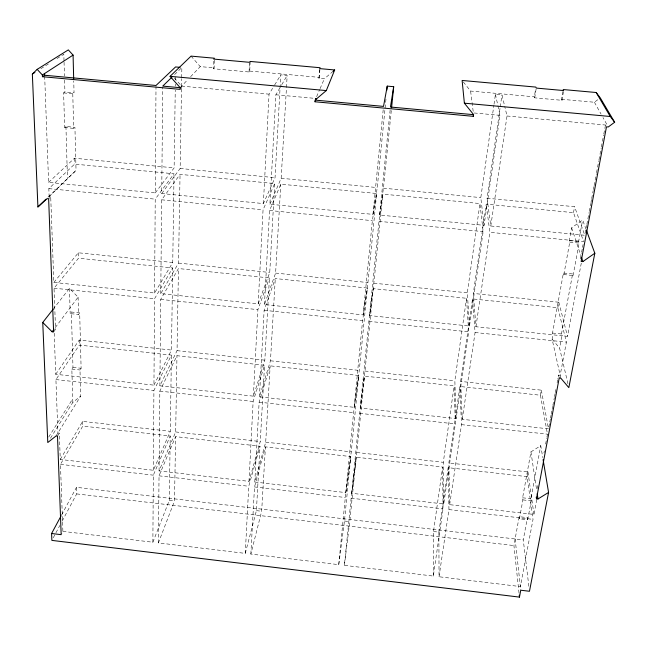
<?xml version="1.0" encoding="UTF-8"?>
<svg xmlns="http://www.w3.org/2000/svg" width="647" height="647" viewBox="0 0 647 647"><rect width="100%" height="100%" fill="white"/><g stroke="black" fill="none" stroke-linecap="round" stroke-linejoin="round"><path stroke-width="0.49" stroke-dasharray="3.23 2.43" d="M433.328 576.073L433.498 531.51L442.637 467.029L356.287 457.203L351.143 498.198L344.398 565.349L433.328 576.073L443.049 508.89L442.637 467.029M62.896 531.381L152.87 542.235L153.331 475.165L170.234 436.021L82.784 426.066L60.462 464.352L62.896 531.381L61.602 533.848M153.363 470.264L153.913 390.456L171.406 355.106L79.346 345.102L55.917 379.571L57.898 432.997L59.322 433.158L60.276 459.451L153.363 470.264L170.298 431.331L171.406 355.106M54.194 333.205L55.723 374.273L153.946 385.151L154.544 298.752L172.668 267.947L78.497 258.226L54.041 288.174L55.545 329.363L54.097 331.296M154.584 293.01L155.223 199.163L174.035 173.784L74.607 164.103L48.84 188.625L49.14 196.615L50.717 196.769L53.838 282.432L154.584 293.01L172.749 262.496L174.035 173.784M44.675 76.257L48.606 182.389L155.264 192.911L156 86.496M158.394 542.906L159.033 475.828L175.596 436.636L260.005 446.244L256.406 510.637L245.27 553.387L158.394 542.906L174.504 500.98L175.596 436.636M159.073 470.927L159.833 391.111L176.971 355.713L264.542 365.24L260.272 441.545L248.998 481.36L159.073 470.927L175.677 431.937L176.971 355.713M159.89 385.814L160.707 299.407L178.451 268.545L269.435 277.935L264.825 360.177L253.406 396.166L159.89 385.814L177.052 350.658L178.451 268.545M160.763 293.657L161.661 199.802L180.044 174.367L274.716 183.578L269.742 272.476L258.185 303.88L160.763 293.657L178.54 263.094L180.044 174.367M286.459 87.531L287.171 75.432L280.806 74.858L275.048 177.674L263.378 203.57L161.718 193.542L162.737 87.119M152.87 542.235L169.304 500.366L170.234 436.021M153.946 385.151L171.479 350.059L172.668 267.947M155.264 192.911L174.124 167.888L175.248 90.159M175.305 86.124L175.337 84.102M175.394 80.066L175.45 76.031M161.718 193.542L180.149 168.471L181.67 78.619M181.686 77.608L181.864 67.514L174.067 75.092M174.269 77.858L181.605 86.108L181.572 87.822L180.109 89.359M250.163 61.433L249.742 71.081L249.071 71.987L213.356 68.752L213.639 59.079M213.356 68.752L214.157 67.862L214.416 59.184M249.071 71.987L249.491 62.306M245.27 553.387L248.747 486.269L260.005 446.244M248.998 481.36L253.131 401.48L264.542 365.24M253.406 396.166L257.886 309.638L269.435 277.935M258.185 303.88L263.054 209.838L274.716 183.578M263.378 203.57L269.039 94.155L274.158 85.768M250.85 554.058L254.514 486.94L265.432 446.859L350.803 456.58L344.463 521.013L338.753 564.661L250.85 554.058L261.663 511.251L265.432 446.859M254.781 482.031L259.132 402.143L270.171 365.846L358.778 375.486L351.264 451.873L345.789 492.602L254.781 482.031L265.707 442.16L270.171 365.846M259.423 396.837L264.138 310.293L275.282 278.542L367.383 288.052L359.279 370.416L354.119 407.319L259.423 396.837L270.47 360.791L275.282 278.542M264.453 304.535L269.573 210.485L280.806 184.177L376.683 193.502L367.925 282.577L363.145 314.895L264.453 304.535L275.606 273.083L280.806 184.177M385.968 99.177L377.266 187.581L372.971 214.383L269.92 204.217L275.881 94.777L281.283 85.525M269.92 204.217L281.154 178.265L286.403 88.542M333.197 71.227L324.333 78.797L319.003 78.319L319.691 68.614M319.003 78.319L320.111 67.717M338.753 564.661L345.312 497.511L350.803 456.58M345.789 492.602L353.602 412.64L358.778 375.486M354.119 407.319L362.587 320.661L367.383 288.052M363.145 314.895L372.357 220.667L376.683 193.502M372.971 214.383L383.42 107.394M351.636 493.281L359.675 413.312L364.479 376.101L454.137 385.855L455.342 423.939L443.761 503.981L351.636 493.281L356.764 452.496L364.479 376.101M360.209 407.998L368.919 321.333L373.303 288.659L466.536 298.291L468.663 331.838L456.111 418.617L360.209 407.998L364.989 371.038L373.303 288.659M369.494 315.558L378.964 221.323L382.846 194.108L479.961 203.554L483.155 231.642L469.496 326.056L369.494 315.558L373.853 283.192L382.846 194.108M497.915 105.776L499.985 115.344L484.069 225.342L379.595 215.039L390.351 108.033M344.398 565.349L349.784 521.644L356.287 457.203M379.595 215.039L383.445 188.18L391.362 109.812M443.761 503.981L443.3 462.322L454.137 385.855M456.111 418.617L454.849 380.784L466.536 298.291M469.496 326.056L467.312 292.808L479.961 203.554M484.069 225.342L480.802 197.618L493.887 105.21M494.025 104.216L495.432 94.284L501.967 94.874L504.498 105.437M438.876 532.141L448.185 467.668L527.111 476.645L533.023 519.371L520.358 586.57L439.046 576.76L438.876 532.141L433.498 531.51M536.751 499.573L533.945 514.446L449.681 504.668L448.864 462.953L459.896 386.477L540.431 395.236L547.483 434.177L546.925 437.137M548.478 428.848L462.273 419.305L460.632 381.406L472.528 298.906L557.827 307.713L566.408 342.126L560.165 375.268L558.563 375.098L557.835 379.005M581.289 263.135L567.5 336.343L475.933 326.735L473.321 293.431L486.204 204.161L573.501 212.661L583.618 241.59L489.86 232.305L486.204 204.161M487.062 198.225L574.585 206.708L584.799 235.282L490.79 226.005L487.062 198.225L500.107 107.79M500.252 106.804L501.967 94.874M439.046 576.76L448.953 509.577L448.185 467.668M449.681 504.668L461.489 424.626L459.896 386.477M462.273 419.305L475.076 332.509L472.528 298.906M475.933 326.735L489.86 232.305M490.79 226.005L507.022 115.991L504.725 106.391M563.488 91.518L562 100.309L534.721 97.834L534.357 96.824L535.587 89.043M534.721 97.834L536.104 89.06M562 100.309L561.539 99.282L562.85 91.494M540.431 395.236L541.345 390.157L460.632 381.406M573.501 212.661L574.585 206.708M519.031 593.145L513.936 545.567L519.185 516.67L527.402 517.624L527.685 519.776L519.444 518.813L519.185 516.67M519.444 518.813L522.881 499.896L522.614 497.794L530.944 451.897L540.755 445.637L542.752 457.583M560.812 378.18L552.109 339.165L552.91 334.766L552.522 333.043L563.416 273.018L572.611 273.948L573.08 275.509L563.852 274.579L563.416 273.018M563.852 274.579L569.756 242.124L569.287 240.66L571.624 227.809L582.632 219.948L586.012 229.192M527.111 476.645L527.968 471.938L448.864 462.953M557.827 307.713L558.822 302.23L473.321 293.431M528.874 586.336L523.261 539.93L527.402 517.624M527.685 519.776L531.195 500.859L530.904 498.748L540.755 445.637M567.937 383.768L559.598 348.07L561.895 335.704L561.475 333.981L572.611 273.948M573.08 275.509L579.114 243.054L578.62 241.582L582.632 219.948M537.285 488.517L537.843 485.557M543.957 452.949L544.329 450.975M545.623 444.052L546.739 438.124M548.85 426.891L549.578 422.984M549.764 422.006L550.314 419.078M550.5 418.099L551.05 415.164M551.228 414.185L551.964 410.279M552.15 409.3L552.7 406.373M552.878 405.394L554.35 397.573M554.536 396.595L555.086 393.667M555.263 392.689L555.999 388.774M557.099 382.911L557.649 379.983M580.351 259.01L581.443 253.203M581.621 252.233L582.349 248.359M582.526 247.397L583.076 244.493M585.171 233.292L586.667 225.342M586.853 224.355L589.085 212.434M589.271 211.44L590.768 203.498M590.954 202.503L591.512 199.519M591.698 198.532L593.186 190.582M593.372 189.587L593.938 186.611M594.124 185.616L596.356 173.695M596.542 172.7L598.782 160.788M598.968 159.793L601.2 147.872M601.386 146.877L603.627 134.964M603.813 133.969L605.487 125.033L606.474 126.812M316.609 96.662L319.699 89.512M320.087 88.623L324.333 78.797M53.28 537.762L59.839 525.477M62.177 521.094L76.686 493.904L76.492 487.32L523.261 539.93M61.651 514.858L76.492 487.32M281.768 84.684L287.171 75.432M60.276 459.451L82.662 421.375L170.298 431.331M274.668 84.927L280.806 74.858M57.502 436.127L59.322 433.158M56.063 435.965L80.681 396.085L79.993 369.987L81.11 368.272L79.686 312.905L71.364 312.016L70.191 313.601L78.546 314.491L79.686 312.905M50.45 438.254L72.836 402.369L80.681 396.085M48.695 437.057L72.731 398.787M72.836 402.369L71.841 369.089L72.982 367.375L71.364 312.016M55.723 374.273L79.217 340.055L171.479 350.059M55.254 327.6L78.093 297.167L69.439 288.384L53.927 308.19M53.838 282.432L78.36 252.783L172.749 262.496M180.141 87.644L187.824 79.605M190.59 76.718L200.263 66.609L214.157 67.862M48.646 198.791L50.717 196.769M49.14 196.615L76.039 170.444L74.931 127.313L65.937 126.456L64.651 127.524L63.616 92.917L64.926 91.963L74.049 92.804L73.742 80.899M47.999 197.165L76.039 170.444M48.606 182.389L74.454 158.224L174.124 167.888M64.651 127.524L73.677 128.381L74.931 127.313M561.539 99.282L594.415 102.25L598.79 98.942M63.616 92.917L72.771 93.766L74.049 92.804M40.858 68.711L50.215 62.824M57.017 58.545L63.827 54.267L64.029 61.206M249.742 71.081L319.424 77.381M463.333 81.983L470.612 91.057L534.357 96.824M181.605 86.108L269.039 94.155M275.881 94.777L315.833 98.449M499.985 115.344L473.378 112.91L470.612 91.057M507.022 115.991L607.274 125.195L602.988 117.544M180.149 168.471L275.048 177.674M281.154 178.265L377.266 187.581M383.445 188.18L480.802 197.618M48.84 188.625L155.223 199.163M161.661 199.802L263.054 209.838M269.573 210.485L372.357 220.667M378.964 221.323L483.155 231.642M569.287 240.66L578.62 241.582M569.756 242.124L579.114 243.054M178.54 263.094L269.742 272.476M275.606 273.083L367.925 282.577M373.853 283.192L467.312 292.808M552.522 333.043L561.475 333.981M54.041 288.174L154.544 298.752M160.707 299.407L257.886 309.638M264.138 310.293L362.587 320.661M368.919 321.333L468.663 331.838M475.076 332.509L566.408 342.126M177.052 350.658L264.825 360.177M270.47 360.791L359.279 370.416M364.989 371.038L454.849 380.784M72.982 367.375L81.11 368.272M71.841 369.089L79.993 369.987M55.917 379.571L153.913 390.456M159.833 391.111L253.131 401.48M259.132 402.143L353.602 412.64M359.675 413.312L455.342 423.939M461.489 424.626L547.483 434.177M175.677 431.937L260.272 441.545M265.707 442.16L351.264 451.873M356.764 452.496L443.3 462.322M522.614 497.794L530.904 498.748M522.881 499.896L531.195 500.859M60.462 464.352L153.331 475.165M159.033 475.828L248.747 486.269M254.514 486.94L345.312 497.511M351.143 498.198L443.049 508.89M448.953 509.577L533.023 519.371M169.304 500.366L174.504 500.98M256.406 510.637L261.663 511.251M344.463 521.013L349.784 521.644M76.686 493.904L513.936 545.567M191.059 56.119L200.263 66.609M552.109 339.165L559.598 348.07M594.415 102.25L601.079 114.147M571.624 227.809L580.771 255.371M558.822 302.23L567.5 336.343M558.563 375.098L559.21 378.01M495.432 94.284L497.713 104.814M541.345 390.157L548.3 427.853M530.944 451.897L536.751 490.644M527.968 471.938L533.945 514.446M515.133 538.975L520.762 590.218M64.053 62.201L64.465 76.087M64.579 80.058L64.926 91.963M65.937 126.456L67.45 178.273M69.439 288.384L70.191 313.601M78.36 252.783L78.497 258.226M82.662 421.375L82.784 426.066M72.771 93.766L73.677 128.381M74.454 158.224L74.607 164.103M78.093 297.167L78.546 314.491M79.217 340.055L79.346 345.102"/><path stroke-width="0.97" d="M315.024 101.773L315.833 98.449L315.024 101.773L473.361 116.339L473.596 114.6L464.376 103.18L462.12 80.471L535.886 87.094L536.258 88.081L563.65 90.548L563.181 89.545L596.178 92.513L600.246 97.834L614.65 122.234L608.269 126.974L606.474 126.812L581.143 261.428L582.842 261.598L594.819 253.236L586.352 230.114M386.849 90.135L387.246 86.116L393.691 86.706L391.564 107.798M393.691 86.706L390.448 107.03L473.151 114.632L473.361 116.339M387.246 86.116L383.517 106.399L315.712 100.164M543.084 459.572L548.575 492.432L537.997 498.966L536.484 498.788L559.21 378.01L560.812 378.18L568.834 387.626L594.819 253.236M61.166 515.748L51.59 533.508L51.881 540.391L519.46 597.108L520.762 590.218L529.472 591.269L548.575 492.432M315.146 100.042L326.298 90.58L334.677 69.965L319.691 68.614L320.111 67.717L250.163 61.433L249.491 62.306L213.639 59.079L214.448 58.222L191.059 56.119L170.072 76.33L180.141 87.644L180.109 89.359L42.435 76.702L42.37 74.979L37.154 69.366L32.35 74.065L37.914 206.959L47.061 198.637L48.646 198.791L53.612 331.943L52.116 331.782L42.751 322.457L53.305 308.983M52.116 331.782L54.049 329.202M171.948 77.155L162.745 86.108L180.586 87.733M37.914 206.959L45.84 199.268M333.197 71.227L334.677 69.965M42.435 76.702L44.635 75.262L156 85.493L175.588 66.94L180.068 67.345M42.37 74.979L73.079 55.1L68.315 49.892L37.154 69.366M32.35 74.065L34.906 72.456M170.072 76.33L326.298 90.58M464.376 103.18L610.25 116.484L614.65 122.234M51.59 533.508L61.174 534.665L57.502 436.127L56.063 435.965L47.781 442.524L42.751 322.457M596.178 92.513L610.25 116.484M581.402 257.271L582.842 261.598M537.196 493.621L537.997 498.966M536.234 497.114L536.484 498.788M519.25 595.127L519.46 597.108M44.578 73.556L44.635 75.262M73.079 55.1L73.685 78.918"/></g></svg>
